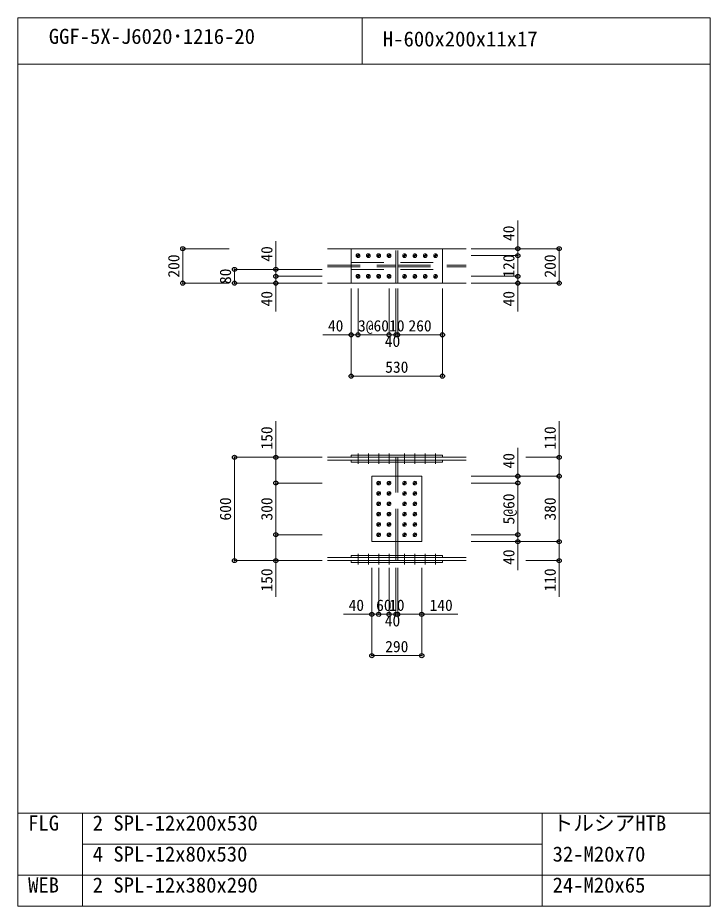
# Model space of a CAD drawing. Units: millimetres, scale not verified. Extents: x -8310 to 8310, y -4800 to 5700.
# Drawn here: x -8310 to -4290, y -4800 to 360 of the extents above; entities that cross this region are included whole.
import ezdxf
from ezdxf.enums import TextEntityAlignment as Align

# ---------------------------------------------------------------- set-up
doc = ezdxf.new("R2010")
doc.units = ezdxf.units.MM
doc.header["$LTSCALE"] = 30
doc.header["$PDMODE"] = 32
doc.header["$PDSIZE"] = 24
doc.linetypes.add('USER2', pattern=[9.525, 6.35, -3.175])
doc.layers.add('0-0', color=7, linetype='Continuous')
doc.layers.add('0-2', color=7, linetype='Continuous')
for name, color, linetype, lineweight in [('0-1', 7, 'Continuous', 18), ('0-5', 7, 'Continuous', 18), ('0-6', 7, 'USER2', 18), ('0-8', 7, 'Continuous', 18), ('0-9', 7, 'Continuous', 18), ('0-A', 7, 'Continuous', 18), ('0-B', 7, 'Continuous', 18)]:
    doc.layers.add(name, color=color, linetype=linetype, lineweight=lineweight)
doc.styles.add('ＭＳ ゴシック', font='')
doc.styles.get('ＭＳ ゴシック').set_extended_font_data('MS Gothic')

msp = doc.modelspace()

# ---------------------------------------------------------------- linework, layer by layer
at = {"layer": '0-0'}
for p in [(-7352, -981.5), (-5407, -981.5), (-5167, -981.5), (-5407, -1021.5), (-7052, -1101.5), (-6812, -1101.5), (-6812, -1141.5), (-5407, -1141.5), (-7352, -1181.5), (-7052, -1181.5), (-6812, -1181.5), (-5407, -1181.5), (-5167, -1181.5), (-6374.5, -1481.5), (-6334.5, -1481.5), (-6154.5, -1481.5), (-6114.5, -1481.5), (-6104.5, -1481.5), (-5844.5, -1481.5), (-6374.5, -1721.5), (-5844.5, -1721.5), (-7052, -2192.5), (-6812, -2192.5), (-5167, -2192.5), (-5407, -2302.5), (-5167, -2302.5), (-6812, -2342.5), (-5407, -2342.5), (-6812, -2642.5), (-5407, -2642.5), (-5407, -2682.5), (-5167, -2682.5), (-7052, -2792.5), (-6812, -2792.5), (-5167, -2792.5), (-6254.5, -3104.5), (-6214.5, -3104.5), (-6154.5, -3104.5), (-6114.5, -3104.5), (-6104.5, -3104.5), (-5964.5, -3104.5), (-6254.5, -3344.5), (-5964.5, -3344.5)]:
    msp.add_point(p, dxfattribs=at)
at = {"layer": '0-1'}
for p, q in [((-8310, -4800), (-8310, 360)), ((-8310, 360), (-4290, 360)), ((-6310, 90), (-6310, 360)), ((-4290, -4800), (-4290, 360)), ((-8310, 90), (-4290, 90)), ((-8310, -4260), (-4290, -4260)), ((-7935, -4800), (-7935, -4260)), ((-5265, -4800), (-5265, -4260)), ((-7935, -4440), (-5265, -4440)), ((-8310, -4620), (-4290, -4620)), ((-8310, -4800), (-4290, -4800))]:
    msp.add_line(p, q, dxfattribs=at)
at = {"layer": '0-5'}
for p, q in [((-6512, -981.5), (-6114.5, -981.5)), ((-6374.5, -981.5), (-5844.5, -981.5)), ((-6374.5, -1181.5), (-6374.5, -981.5)), ((-6104.5, -981.5), (-5707, -981.5)), ((-6512, -1181.5), (-6114.5, -1181.5)), ((-6104.5, -1181.5), (-5707, -1181.5)), ((-6512, -2192.5), (-6114.5, -2192.5)), ((-6374.5, -2180.5), (-5844.5, -2180.5)), ((-6374.5, -2192.5), (-6374.5, -2180.5)), ((-6374.5, -2209.5), (-5844.5, -2209.5)), ((-6374.5, -2221.5), (-6374.5, -2209.5)), ((-6104.5, -2192.5), (-5707, -2192.5)), ((-6104.5, -2209.5), (-6104.5, -2192.5)), ((-6104.5, -2209.5), (-5707, -2209.5)), ((-6114.5, -2302.5), (-6114.5, -2221.5)), ((-6104.5, -2302.5), (-6104.5, -2221.5)), ((-6254.5, -2302.5), (-5964.5, -2302.5)), ((-6254.5, -2682.5), (-6254.5, -2302.5)), ((-6114.5, -2763.5), (-6114.5, -2682.5)), ((-6104.5, -2763.5), (-6104.5, -2682.5)), ((-6512, -2775.5), (-6114.5, -2775.5)), ((-6374.5, -2763.5), (-6114.5, -2763.5)), ((-6374.5, -2775.5), (-6374.5, -2763.5)), ((-6374.5, -2775.5), (-6114.5, -2775.5)), ((-6114.5, -2763.5), (-5844.5, -2763.5)), ((-6114.5, -2775.5), (-5844.5, -2775.5)), ((-5844.5, -2775.5), (-5844.5, -2763.5)), ((-6374.5, -2792.5), (-6114.5, -2792.5)), ((-6374.5, -2804.5), (-6374.5, -2792.5)), ((-6374.5, -2804.5), (-6114.5, -2804.5)), ((-6114.5, -2792.5), (-5844.5, -2792.5)), ((-6114.5, -2804.5), (-5844.5, -2804.5)), ((-6104.5, -2792.5), (-5707, -2792.5)), ((-5844.5, -2804.5), (-5844.5, -2792.5))]:
    msp.add_line(p, q, dxfattribs=at)
for points in [[(-6374.5, -1181.5), (-5844.5, -1181.5), (-5844.5, -981.5)], [(-6512, -2209.5), (-6114.5, -2209.5), (-6114.5, -2192.5)], [(-6374.5, -2192.5), (-5844.5, -2192.5), (-5844.5, -2180.5)], [(-6374.5, -2221.5), (-5844.5, -2221.5), (-5844.5, -2209.5)], [(-6254.5, -2682.5), (-5964.5, -2682.5), (-5964.5, -2302.5)], [(-6512, -2792.5), (-6114.5, -2792.5), (-6114.5, -2775.5)], [(-6104.5, -2792.5), (-6104.5, -2775.5), (-5707, -2775.5)]]:
    msp.add_lwpolyline(points, dxfattribs=at)
at = {"layer": '0-6'}
for p, q in [((-6374.5, -981.5), (-5844.5, -981.5)), ((-6114.5, -1181.5), (-6114.5, -981.5)), ((-6104.5, -1181.5), (-6104.5, -981.5)), ((-6512, -1076), (-6114.5, -1076)), ((-6374.5, -1061.5), (-5844.5, -1061.5)), ((-6104.5, -1076), (-5707, -1076)), ((-6512, -1087), (-6114.5, -1087)), ((-6374.5, -1101.5), (-5844.5, -1101.5)), ((-6104.5, -1087), (-5707, -1087)), ((-6374.5, -1181.5), (-5844.5, -1181.5)), ((-6114.5, -2221.5), (-6114.5, -2209.5)), ((-6104.5, -2221.5), (-6104.5, -2209.5)), ((-6114.5, -2682.5), (-6114.5, -2302.5)), ((-6104.5, -2682.5), (-6104.5, -2302.5)), ((-6114.5, -2775.5), (-6114.5, -2763.5)), ((-6104.5, -2775.5), (-6104.5, -2763.5))]:
    msp.add_line(p, q, dxfattribs=at)
at = {"layer": '0-8'}
for p, q in [((-6345.5, -1021.5), (-6323.5, -1021.5)), ((-6343.84, -1030.84), (-6325.17, -1012.17)), ((-6334.5, -1032.5), (-6334.5, -1010.5)), ((-6285.5, -1021.5), (-6263.5, -1021.5)), ((-6283.84, -1030.84), (-6265.17, -1012.17)), ((-6274.5, -1032.5), (-6274.5, -1010.5)), ((-6225.5, -1021.5), (-6203.5, -1021.5)), ((-6223.84, -1030.84), (-6205.17, -1012.17)), ((-6214.5, -1032.5), (-6214.5, -1010.5)), ((-6165.5, -1021.5), (-6143.5, -1021.5)), ((-6163.84, -1030.84), (-6145.17, -1012.17)), ((-6154.5, -1032.5), (-6154.5, -1010.5)), ((-6075.5, -1021.5), (-6053.5, -1021.5)), ((-6073.84, -1030.84), (-6055.17, -1012.17)), ((-6064.5, -1032.5), (-6064.5, -1010.5)), ((-6015.5, -1021.5), (-5993.5, -1021.5)), ((-6013.84, -1030.84), (-5995.17, -1012.17)), ((-6004.5, -1032.5), (-6004.5, -1010.5)), ((-5955.5, -1021.5), (-5933.5, -1021.5)), ((-5953.84, -1030.84), (-5935.17, -1012.17)), ((-5944.5, -1032.5), (-5944.5, -1010.5)), ((-5895.5, -1021.5), (-5873.5, -1021.5)), ((-5893.84, -1030.84), (-5875.17, -1012.17)), ((-5884.5, -1032.5), (-5884.5, -1010.5)), ((-6343.84, -1150.84), (-6325.17, -1132.17)), ((-6334.5, -1152.5), (-6334.5, -1130.5)), ((-6283.84, -1150.84), (-6265.17, -1132.17)), ((-6274.5, -1152.5), (-6274.5, -1130.5)), ((-6223.84, -1150.84), (-6205.17, -1132.17)), ((-6214.5, -1152.5), (-6214.5, -1130.5)), ((-6163.84, -1150.84), (-6145.17, -1132.17)), ((-6154.5, -1152.5), (-6154.5, -1130.5)), ((-6073.84, -1150.84), (-6055.17, -1132.17)), ((-6064.5, -1152.5), (-6064.5, -1130.5)), ((-6013.84, -1150.84), (-5995.17, -1132.17)), ((-6004.5, -1152.5), (-6004.5, -1130.5)), ((-5953.84, -1150.84), (-5935.17, -1132.17)), ((-5944.5, -1152.5), (-5944.5, -1130.5)), ((-5893.84, -1150.84), (-5875.17, -1132.17)), ((-5884.5, -1152.5), (-5884.5, -1130.5)), ((-6345.5, -1141.5), (-6323.5, -1141.5)), ((-6285.5, -1141.5), (-6263.5, -1141.5)), ((-6225.5, -1141.5), (-6203.5, -1141.5)), ((-6165.5, -1141.5), (-6143.5, -1141.5)), ((-6075.5, -1141.5), (-6053.5, -1141.5)), ((-6015.5, -1141.5), (-5993.5, -1141.5)), ((-5955.5, -1141.5), (-5933.5, -1141.5)), ((-5895.5, -1141.5), (-5873.5, -1141.5)), ((-6225.5, -2342.5), (-6203.5, -2342.5)), ((-6223.84, -2351.84), (-6205.17, -2333.17)), ((-6214.5, -2353.5), (-6214.5, -2331.5)), ((-6165.5, -2342.5), (-6143.5, -2342.5)), ((-6163.84, -2351.84), (-6145.17, -2333.17)), ((-6154.5, -2353.5), (-6154.5, -2331.5)), ((-6075.5, -2342.5), (-6053.5, -2342.5)), ((-6073.84, -2351.84), (-6055.17, -2333.17)), ((-6064.5, -2353.5), (-6064.5, -2331.5)), ((-6015.5, -2342.5), (-5993.5, -2342.5)), ((-6013.84, -2351.84), (-5995.17, -2333.17)), ((-6004.5, -2353.5), (-6004.5, -2331.5)), ((-6225.5, -2402.5), (-6203.5, -2402.5)), ((-6223.84, -2411.84), (-6205.17, -2393.17)), ((-6214.5, -2413.5), (-6214.5, -2391.5)), ((-6165.5, -2402.5), (-6143.5, -2402.5)), ((-6163.84, -2411.84), (-6145.17, -2393.17)), ((-6154.5, -2413.5), (-6154.5, -2391.5)), ((-6075.5, -2402.5), (-6053.5, -2402.5)), ((-6073.84, -2411.84), (-6055.17, -2393.17)), ((-6064.5, -2413.5), (-6064.5, -2391.5)), ((-6015.5, -2402.5), (-5993.5, -2402.5)), ((-6013.84, -2411.84), (-5995.17, -2393.17)), ((-6004.5, -2413.5), (-6004.5, -2391.5)), ((-6225.5, -2462.5), (-6203.5, -2462.5)), ((-6223.84, -2471.84), (-6205.17, -2453.17)), ((-6214.5, -2473.5), (-6214.5, -2451.5)), ((-6165.5, -2462.5), (-6143.5, -2462.5)), ((-6163.84, -2471.84), (-6145.17, -2453.17)), ((-6154.5, -2473.5), (-6154.5, -2451.5)), ((-6075.5, -2462.5), (-6053.5, -2462.5)), ((-6073.84, -2471.84), (-6055.17, -2453.17)), ((-6064.5, -2473.5), (-6064.5, -2451.5)), ((-6015.5, -2462.5), (-5993.5, -2462.5)), ((-6013.84, -2471.84), (-5995.17, -2453.17)), ((-6004.5, -2473.5), (-6004.5, -2451.5)), ((-6225.5, -2522.5), (-6203.5, -2522.5)), ((-6223.84, -2531.84), (-6205.17, -2513.17)), ((-6214.5, -2533.5), (-6214.5, -2511.5)), ((-6165.5, -2522.5), (-6143.5, -2522.5)), ((-6163.84, -2531.84), (-6145.17, -2513.17)), ((-6154.5, -2533.5), (-6154.5, -2511.5)), ((-6075.5, -2522.5), (-6053.5, -2522.5)), ((-6073.84, -2531.84), (-6055.17, -2513.17)), ((-6064.5, -2533.5), (-6064.5, -2511.5)), ((-6015.5, -2522.5), (-5993.5, -2522.5)), ((-6013.84, -2531.84), (-5995.17, -2513.17)), ((-6004.5, -2533.5), (-6004.5, -2511.5)), ((-6223.84, -2591.84), (-6205.17, -2573.17)), ((-6214.5, -2593.5), (-6214.5, -2571.5)), ((-6163.84, -2591.84), (-6145.17, -2573.17)), ((-6154.5, -2593.5), (-6154.5, -2571.5)), ((-6073.84, -2591.84), (-6055.17, -2573.17)), ((-6064.5, -2593.5), (-6064.5, -2571.5)), ((-6013.84, -2591.84), (-5995.17, -2573.17)), ((-6004.5, -2593.5), (-6004.5, -2571.5)), ((-6225.5, -2582.5), (-6203.5, -2582.5)), ((-6214.5, -2653.5), (-6214.5, -2631.5)), ((-6165.5, -2582.5), (-6143.5, -2582.5)), ((-6154.5, -2653.5), (-6154.5, -2631.5)), ((-6075.5, -2582.5), (-6053.5, -2582.5)), ((-6064.5, -2653.5), (-6064.5, -2631.5)), ((-6015.5, -2582.5), (-5993.5, -2582.5)), ((-6004.5, -2653.5), (-6004.5, -2631.5)), ((-6225.5, -2642.5), (-6203.5, -2642.5)), ((-6223.84, -2651.84), (-6205.17, -2633.17)), ((-6165.5, -2642.5), (-6143.5, -2642.5)), ((-6163.84, -2651.84), (-6145.17, -2633.17)), ((-6075.5, -2642.5), (-6053.5, -2642.5)), ((-6073.84, -2651.84), (-6055.17, -2633.17)), ((-6015.5, -2642.5), (-5993.5, -2642.5)), ((-6013.84, -2651.84), (-5995.17, -2633.17))]:
    msp.add_line(p, q, dxfattribs=at)
at = {"layer": '0-9'}
for p, q in [((-6334.5, -2170.5), (-6334.5, -2231.5)), ((-6274.5, -2170.5), (-6274.5, -2231.5)), ((-6214.5, -2170.5), (-6214.5, -2231.5)), ((-6154.5, -2170.5), (-6154.5, -2231.5)), ((-6064.5, -2170.5), (-6064.5, -2231.5)), ((-6004.5, -2170.5), (-6004.5, -2231.5)), ((-5944.5, -2170.5), (-5944.5, -2231.5)), ((-5884.5, -2170.5), (-5884.5, -2231.5)), ((-6334.5, -2814.5), (-6334.5, -2753.5)), ((-6274.5, -2814.5), (-6274.5, -2753.5)), ((-6214.5, -2814.5), (-6214.5, -2753.5)), ((-6154.5, -2814.5), (-6154.5, -2753.5)), ((-6064.5, -2814.5), (-6064.5, -2753.5)), ((-6004.5, -2814.5), (-6004.5, -2753.5)), ((-5944.5, -2814.5), (-5944.5, -2753.5)), ((-5884.5, -2814.5), (-5884.5, -2753.5))]:
    msp.add_line(p, q, dxfattribs=at)
at = {"layer": '0-A'}
for p, q in [((-7082, -981.5), (-7352, -981.5)), ((-5677, -981.5), (-5407, -981.5)), ((-5677, -981.5), (-5167, -981.5)), ((-5677, -1021.5), (-5407, -1021.5)), ((-6542, -1101.5), (-7052, -1101.5)), ((-6542, -1101.5), (-6812, -1101.5)), ((-6542, -1141.5), (-6812, -1141.5)), ((-6812, -1346.5), (-6812, -1141.5)), ((-6542, -1181.5), (-6812, -1181.5)), ((-5677, -1141.5), (-5407, -1141.5)), ((-5677, -1181.5), (-5407, -1181.5)), ((-5407, -1346.5), (-5407, -1141.5)), ((-6374.5, -1211.5), (-6374.5, -1481.5)), ((-6374.5, -1211.5), (-6374.5, -1721.5)), ((-6334.5, -1211.5), (-6334.5, -1481.5)), ((-6334.5, -1211.5), (-6334.5, -1481.5)), ((-6154.5, -1211.5), (-6154.5, -1481.5)), ((-6154.5, -1211.5), (-6154.5, -1481.5)), ((-6114.5, -1211.5), (-6114.5, -1481.5)), ((-6114.5, -1211.5), (-6114.5, -1481.5)), ((-6104.5, -1211.5), (-6104.5, -1481.5)), ((-6104.5, -1211.5), (-6104.5, -1481.5)), ((-5844.5, -1211.5), (-5844.5, -1481.5)), ((-5844.5, -1211.5), (-5844.5, -1721.5)), ((-6539.5, -1481.5), (-6334.5, -1481.5)), ((-6334.5, -1481.5), (-6154.5, -1481.5)), ((-6154.5, -1481.5), (-6114.5, -1481.5)), ((-6114.5, -1481.5), (-6104.5, -1481.5)), ((-6104.5, -1481.5), (-5844.5, -1481.5)), ((-6374.5, -1721.5), (-5844.5, -1721.5)), ((-6542, -2192.5), (-7052, -2192.5)), ((-6542, -2192.5), (-6812, -2192.5)), ((-5361.42, -2192.5), (-5167, -2192.5)), ((-5677, -2302.5), (-5407, -2302.5)), ((-5677, -2302.5), (-5167, -2302.5)), ((-6542, -2342.5), (-6812, -2342.5)), ((-5677, -2342.5), (-5407, -2342.5)), ((-6542, -2642.5), (-6812, -2642.5)), ((-6812, -3002.5), (-6812, -2642.5)), ((-5677, -2642.5), (-5407, -2642.5)), ((-5677, -2682.5), (-5407, -2682.5)), ((-5677, -2682.5), (-5167, -2682.5)), ((-5407, -2847.5), (-5407, -2642.5)), ((-5167, -3002.5), (-5167, -2682.5)), ((-6542, -2792.5), (-6812, -2792.5)), ((-6254.5, -2834.5), (-6254.5, -3104.5)), ((-6254.5, -2834.5), (-6254.5, -3344.5)), ((-6214.5, -2834.5), (-6214.5, -3104.5)), ((-6214.5, -2834.5), (-6214.5, -3104.5)), ((-6154.5, -2834.5), (-6154.5, -3104.5)), ((-6154.5, -2834.5), (-6154.5, -3104.5)), ((-6114.5, -2834.5), (-6114.5, -3104.5)), ((-6114.5, -2834.5), (-6114.5, -3104.5)), ((-6104.5, -2834.5), (-6104.5, -3104.5)), ((-6104.5, -2834.5), (-6104.5, -3104.5)), ((-5964.5, -2834.5), (-5964.5, -3104.5)), ((-5964.5, -2834.5), (-5964.5, -3344.5)), ((-5361.42, -2792.5), (-5167, -2792.5)), ((-6419.5, -3104.5), (-6214.5, -3104.5)), ((-6214.5, -3104.5), (-6154.5, -3104.5)), ((-6154.5, -3104.5), (-6114.5, -3104.5)), ((-6114.5, -3104.5), (-6104.5, -3104.5)), ((-6104.5, -3104.5), (-5754.5, -3104.5)), ((-6254.5, -3344.5), (-5964.5, -3344.5))]:
    msp.add_line(p, q, dxfattribs=at)
for points in [[(-5677, -1021.5), (-5407, -1021.5), (-5407, -816.5)], [(-6542, -1141.5), (-6812, -1141.5), (-6812, -936.5)], [(-7082, -1181.5), (-7352, -1181.5), (-7352, -981.5)], [(-5677, -1181.5), (-5167, -1181.5), (-5167, -981.5)], [(-5677, -1141.5), (-5407, -1141.5), (-5407, -1021.5)], [(-6542, -1181.5), (-7052, -1181.5), (-7052, -1101.5)], [(-6542, -2342.5), (-6812, -2342.5), (-6812, -1982.5)], [(-5677, -2302.5), (-5167, -2302.5), (-5167, -1982.5)], [(-5677, -2342.5), (-5407, -2342.5), (-5407, -2137.5)], [(-6542, -2792.5), (-7052, -2792.5), (-7052, -2192.5)], [(-5677, -2682.5), (-5167, -2682.5), (-5167, -2302.5)], [(-6542, -2642.5), (-6812, -2642.5), (-6812, -2342.5)], [(-5677, -2642.5), (-5407, -2642.5), (-5407, -2342.5)]]:
    msp.add_lwpolyline(points, dxfattribs=at)
at = {"layer": '0-B'}
for centre in [(-6334.5, -1021.5), (-6274.5, -1021.5), (-6214.5, -1021.5), (-6154.5, -1021.5), (-6064.5, -1021.5), (-6004.5, -1021.5), (-5944.5, -1021.5), (-5884.5, -1021.5), (-6334.5, -1141.5), (-6274.5, -1141.5), (-6214.5, -1141.5), (-6154.5, -1141.5), (-6064.5, -1141.5), (-6004.5, -1141.5), (-5944.5, -1141.5), (-5884.5, -1141.5), (-6214.5, -2342.5), (-6154.5, -2342.5), (-6064.5, -2342.5), (-6004.5, -2342.5), (-6214.5, -2402.5), (-6154.5, -2402.5), (-6064.5, -2402.5), (-6004.5, -2402.5), (-6214.5, -2462.5), (-6154.5, -2462.5), (-6064.5, -2462.5), (-6004.5, -2462.5), (-6214.5, -2522.5), (-6154.5, -2522.5), (-6064.5, -2522.5), (-6004.5, -2522.5), (-6214.5, -2582.5), (-6154.5, -2582.5), (-6064.5, -2582.5), (-6004.5, -2582.5), (-6214.5, -2642.5), (-6154.5, -2642.5), (-6064.5, -2642.5), (-6004.5, -2642.5)]:
    msp.add_circle(centre, 11, dxfattribs=at)

# ---------------------------------------------------------------- texts
at = {"layer": '0-2', "style": 'ＭＳ ゴシック'}
for s, p in [('GGF-5X-J6020･1216-20', (-8130, 181.8)), ('H-600x200x11x17', (-6190, 166.8)), ('FLG', (-8250, -4387.2)), ('2', (-7875, -4387.2)), ('SPL-12x200x530', (-7755, -4387.2)), ('トルシアHTB', (-5205, -4387.2)), ('4', (-7875, -4567.2)), ('SPL-12x80x530', (-7755, -4567.2)), ('32-M20x70', (-5205, -4567.2)), ('WEB', (-8250, -4747.2)), ('2', (-7875, -4747.2)), ('SPL-12x380x290', (-7755, -4747.2)), ('24-M20x65', (-5205, -4747.2))]:
    msp.add_text(s, height=87.98, dxfattribs=at).set_placement(p, align=Align.BOTTOM_LEFT)
at = {"layer": '0-A', "style": 'ＭＳ ゴシック'}
for s, p in [('40', (-5407, -936.5)), ('40', (-6812, -1056.5)), ('200', (-7352, -1149)), ('120', (-5407, -1149)), ('200', (-5167, -1149)), ('80', (-7052, -1186.5)), ('40', (-6812, -1316.5)), ('40', (-5407, -1316.5)), ('150', (-6812, -2147.5)), ('110', (-5167, -2147.5)), ('40', (-5407, -2257.5)), ('5@60', (-5407, -2582.5)), ('600', (-7052, -2560)), ('300', (-6812, -2560)), ('380', (-5167, -2560)), ('40', (-5407, -2817.5)), ('150', (-6812, -2972.5)), ('110', (-5167, -2972.5))]:
    msp.add_text(s, height=65.98, rotation=90, dxfattribs=at).set_placement(p, align=Align.BOTTOM_LEFT)
for s, p in [('40', (-6509.5, -1481.5)), ('3@60', (-6334.5, -1481.5)), ('10', (-6154.5, -1481.5)), ('260', (-6042, -1481.5)), ('40', (-6179.5, -1571.5)), ('530', (-6177, -1721.5)), ('40', (-6389.5, -3104.5)), ('60', (-6229.5, -3104.5)), ('10', (-6154.5, -3104.5)), ('140', (-5919.5, -3104.5)), ('40', (-6179.5, -3194.5)), ('290', (-6177, -3344.5))]:
    msp.add_text(s, height=65.98, dxfattribs=at).set_placement(p, align=Align.BOTTOM_LEFT)

doc.saveas('drawing.dxf')
